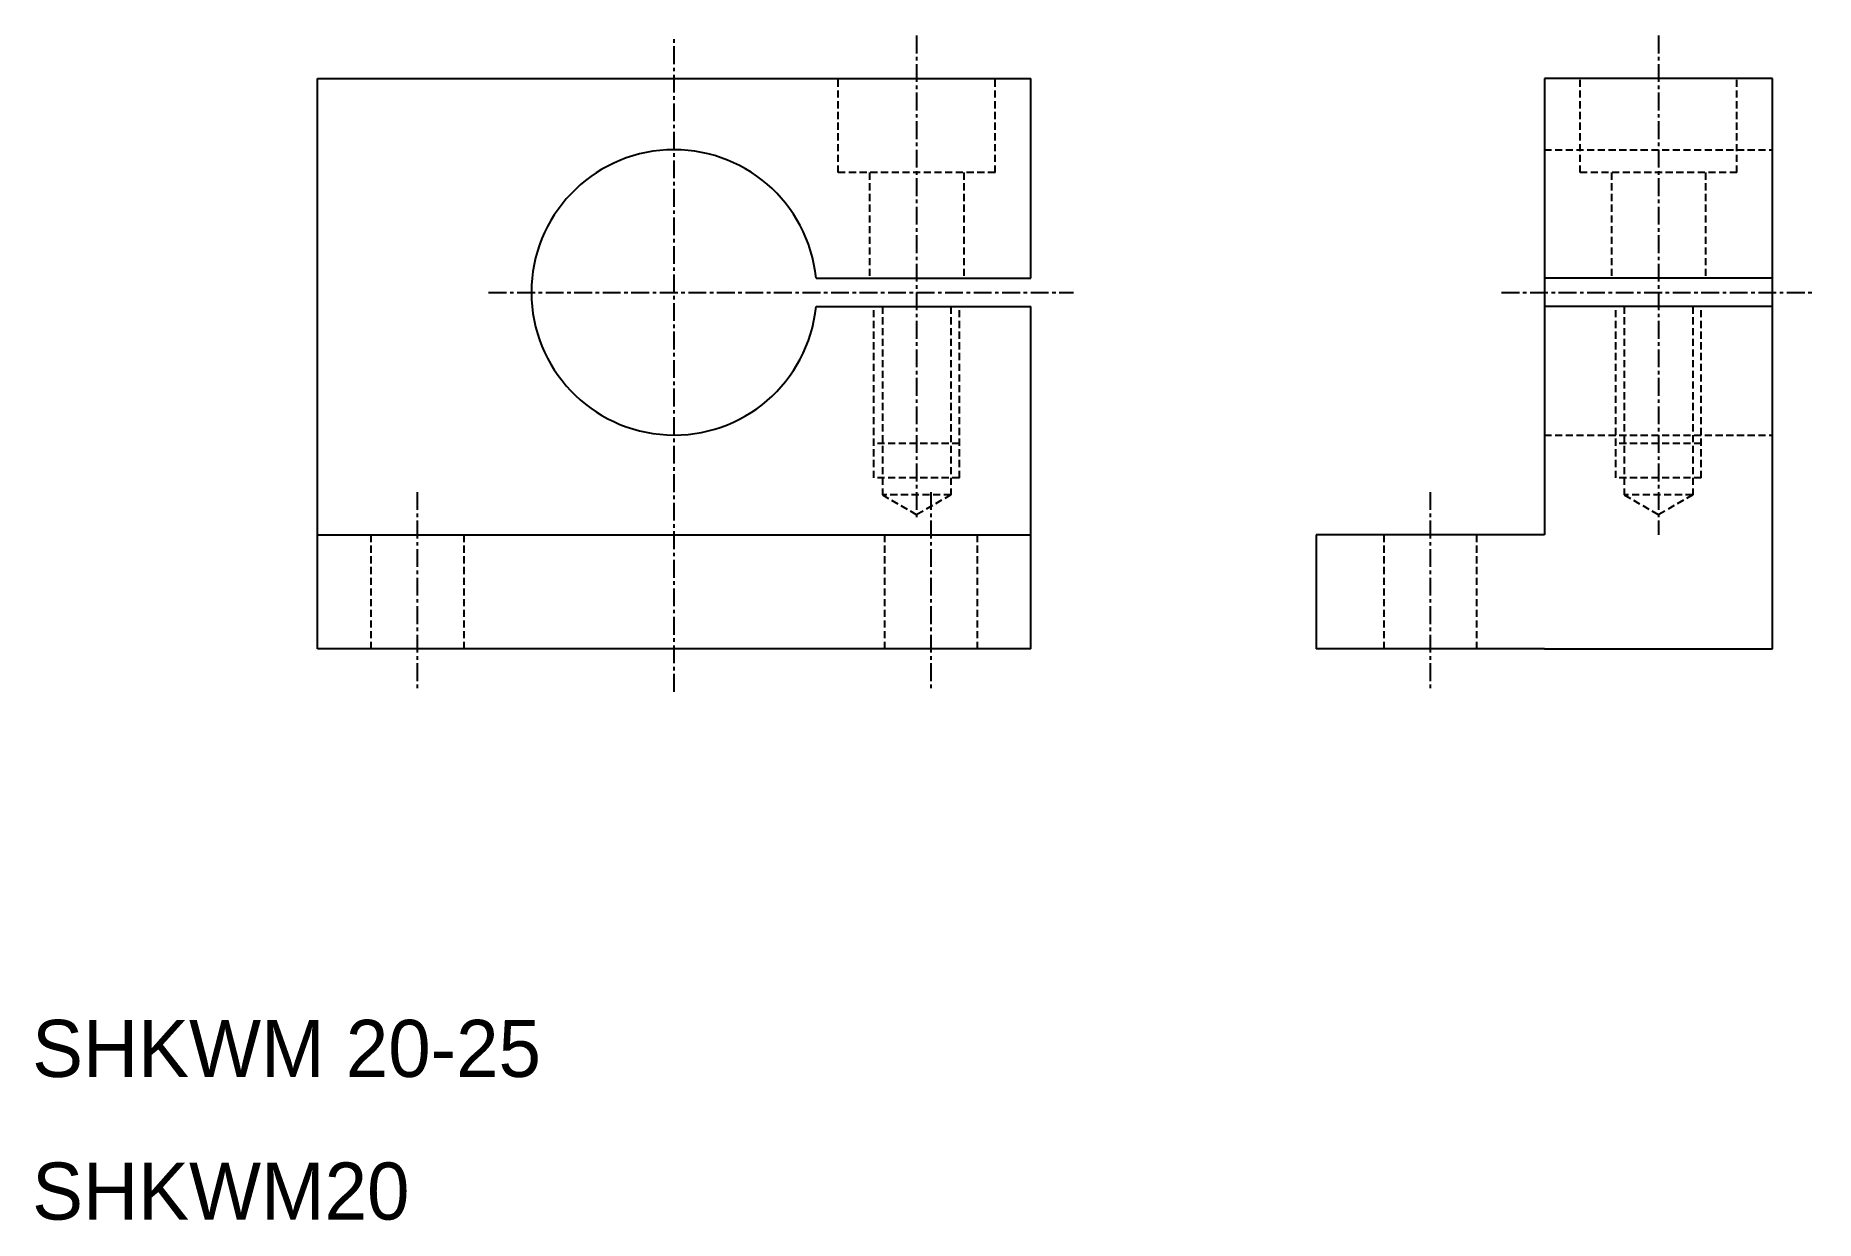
# Model space of a CAD drawing. Extents: x 10 to 135, y 10 to 93.
import ezdxf

# ---------------------------------------------------------------- set-up
doc = ezdxf.new("R2010")
doc.units = 0
doc.linetypes.add('CENTER', pattern=[2, 1.25, -0.25, 0.25, -0.25])
doc.linetypes.add('DASHED', pattern=[0.75, 0.5, -0.25])
doc.layers.get('0').update_dxf_attribs({"linetype": 'CONTINUOUS'})
doc.layers.add('CENTER', color=1, linetype='CENTER')

msp = doc.modelspace()

# ---------------------------------------------------------------- linework, layer by layer
at = {"color": 7, "linetype": 'CONTINUOUS'}
for p, q in [((30, 50), (30, 90)), ((30, 90), (55, 90)), ((55, 90), (80, 90)), ((80, 76), (80, 90)), ((132, 90), (116, 90)), ((116, 90), (116, 58)), ((132, 50), (132, 90)), ((64.95, 76), (80, 76)), ((132, 76), (116, 76)), ((64.95, 74), (80, 74)), ((80, 50), (80, 74)), ((132, 74), (116, 74)), ((30, 58), (80, 58)), ((100, 58), (100, 50)), ((116, 58), (100, 58)), ((80, 50), (30, 50)), ((116, 50), (100, 50)), ((116, 50), (132, 50))]:
    msp.add_line(p, q, dxfattribs=at)
at = {"color": 3, "linetype": 'DASHED'}
for p, q in [((66.5, 83.4), (66.5, 90)), ((77.5, 83.4), (77.5, 90)), ((118.5, 83.4), (118.5, 90)), ((129.5, 83.4), (129.5, 90)), ((116, 85), (132, 85)), ((77.5, 83.4), (66.5, 83.4)), ((68.7, 83.4), (68.7, 76)), ((75.3, 83.4), (75.3, 76)), ((129.5, 83.4), (118.5, 83.4)), ((120.7, 83.4), (120.7, 76)), ((127.3, 83.4), (127.3, 76)), ((69, 62), (69, 74)), ((69.6, 74), (69.6, 60.8)), ((74.4, 74), (74.4, 60.8)), ((75, 62), (75, 74)), ((121, 62), (121, 74)), ((121.6, 74), (121.6, 60.8)), ((126.4, 74), (126.4, 60.8)), ((127, 62), (127, 74)), ((116, 65), (132, 65)), ((75, 64.4), (69, 64.4)), ((127, 64.4), (121, 64.4)), ((75, 62), (69, 62)), ((127, 62), (121, 62)), ((74.4, 60.8), (69.6, 60.8)), ((72, 59.41), (69.6, 60.8)), ((74.4, 60.8), (72, 59.41)), ((126.4, 60.8), (121.6, 60.8)), ((124, 59.41), (121.6, 60.8)), ((126.4, 60.8), (124, 59.41)), ((33.75, 58), (33.75, 50)), ((40.25, 58), (40.25, 50)), ((69.75, 58), (69.75, 50)), ((76.25, 58), (76.25, 50)), ((104.75, 58), (104.75, 50)), ((111.25, 58), (111.25, 50))]:
    msp.add_line(p, q, dxfattribs=at)
at = {"color": 7, "linetype": 'CONTINUOUS'}
msp.add_arc((55, 75), 10, 5.7392, 354.2608, dxfattribs=at)
at = {"layer": 'CENTER', "color": 1, "linetype": 'CENTER'}
for p, q in [((55, 47), (55, 93)), ((72, 93), (72, 59)), ((124, 93), (124, 58)), ((42, 75), (83, 75)), ((113, 75), (135, 75)), ((37, 61), (37, 47)), ((73, 61), (73, 47)), ((108, 61), (108, 47))]:
    msp.add_line(p, q, dxfattribs=at)

# ---------------------------------------------------------------- texts
at = {"color": 7, "linetype": 'CONTINUOUS'}
for s, p in [('SHKWM 20-25', (10, 20)), ('SHKWM20', (10, 10))]:
    msp.add_text(s, height=4, dxfattribs=at).set_placement(p)

doc.saveas('drawing.dxf')
